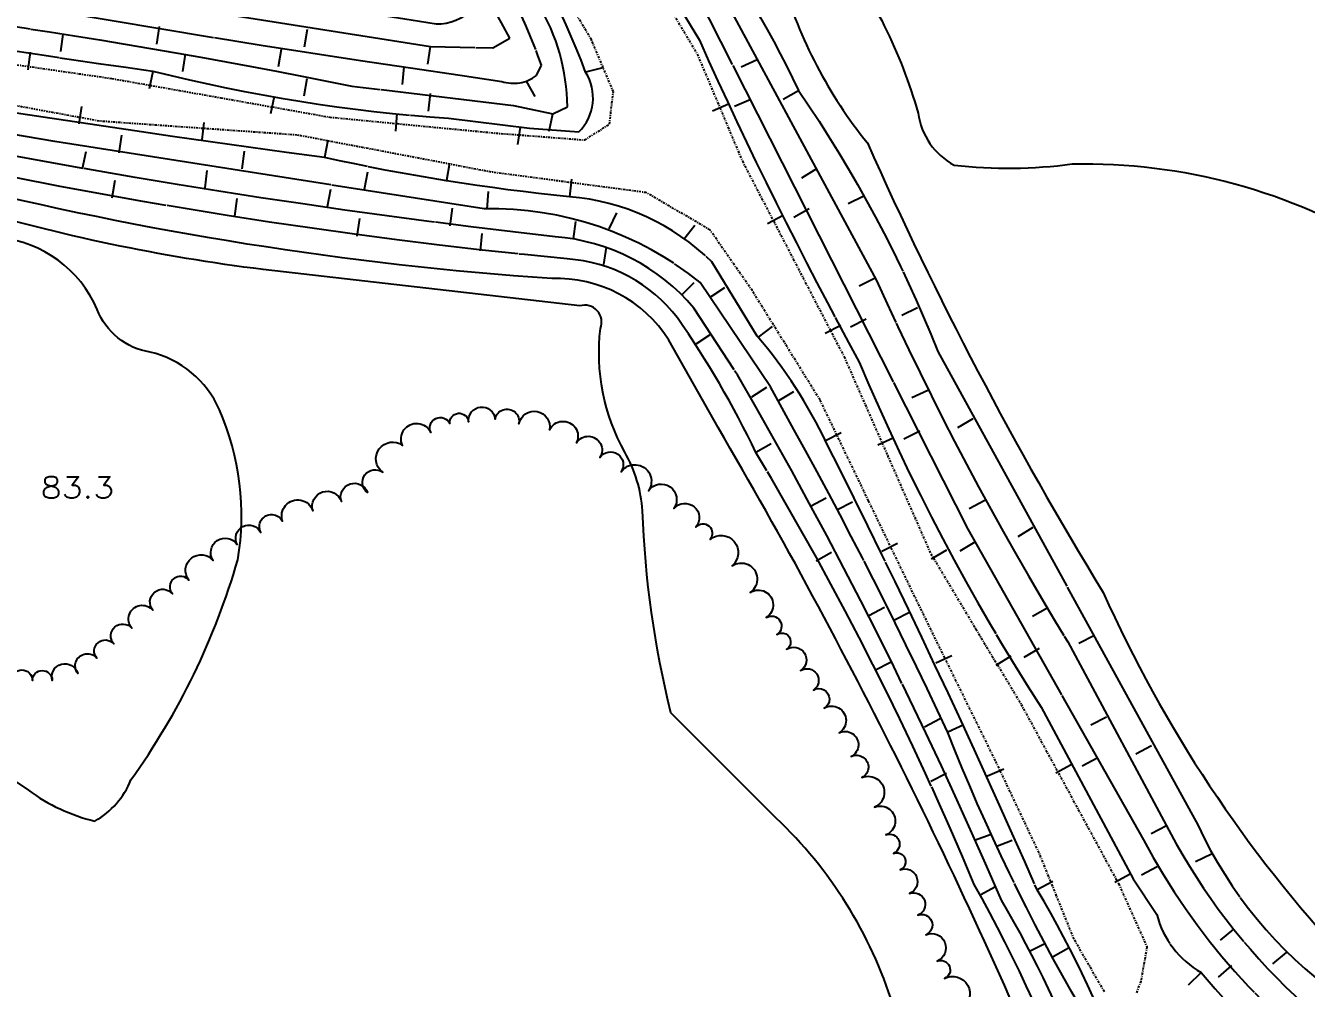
# Model space of a CAD drawing. Header units: feet. Extents: x 1023941 to 1026768, y 90264 to 94497.
# Drawn here: x 1025290.7 to 1025435.2, y 91587.4 to 91696 of the extents above; entities that cross this region are included whole.
import ezdxf
from ezdxf.enums import TextEntityAlignment as Align

# ---------------------------------------------------------------- set-up
doc = ezdxf.new("R2010")
doc.units = ezdxf.units.FT
doc.header["$MEASUREMENT"] = 0
for name, pattern in [('DASHDOT2', [0.5, 0.25, -0.11875, 0.0125, -0.11875]), ('LTP702', [40, 40, 0]), ('LTP706', [40, 40, 0])]:
    doc.linetypes.add(name, pattern=pattern)
for name, color, linetype in [('BRUSH', 9, 'Continuous'), ('CF-DEP_INDX', 11, 'LTP702'), ('CF-DEP_INT', 9, 'LTP706'), ('CF-INTERMED', 9, 'Continuous'), ('DITCH', 9, 'DASHDOT2'), ('SPOTELEV', 9, 'Continuous')]:
    doc.layers.add(name, color=color, linetype=linetype)
doc.styles.add('60', font='simplex.shx', dxfattribs={"width": 1.15, "height": 2.4})

# ---------------------------------------------------------------- blocks, each defined once
blk = doc.blocks.new('DEPRESS')
blk.add_line((0.005859, -0.996094), (0.001953, -0.001953))
blk = doc.blocks.new('DEPRESS2')
blk.add_line((0.005859, -0.996094), (0.001953, -0.001953))

msp = doc.modelspace()

# ---------------------------------------------------------------- linework, layer by layer
at = {"layer": 'BRUSH', "flags": 128}
msp.add_lwpolyline([(1025289.12, 91622.12, -1), (1025291.5, 91622.12, -1), (1025293.74, 91622.11, -1), (1025296.63, 91622.91, -1), (1025298.79, 91624.61, -1), (1025300.68, 91626.25, -1), (1025302.72, 91628.01, -1), (1025305.1, 91630.04, -1), (1025307.31, 91631.88, -1), (1025309.17, 91633.44, -1), (1025311.9, 91635.63, -1), (1025314.6, 91637.44, -1), (1025317.27, 91638.81, -1), (1025319.72, 91640.08, -1), (1025323.16, 91641.24, -1), (1025326.36, 91642.29, -1), (1025329.32, 91643.29, -1), (1025331.03, 91645.6, -1), (1025333.26, 91648.62, -1), (1025336.44, 91650.08, -1), (1025338.6, 91651.07, -1), (1025340.71, 91651.29, -1), (1025343.7, 91651.59, -1), (1025346.4, 91651.06, -1), (1025349.85, 91650.38, -1), (1025352.89, 91648.91, -1), (1025355.54, 91647.26, -1), (1025357.92, 91645.63, -1), (1025361.01, 91643.51, -1), (1025363.88, 91641.52, -1), (1025366.35, 91639.4, -1), (1025367.96, 91638.02, -1), (1025370.44, 91635.04, -1), (1025372.49, 91632.05, -1), (1025374.3, 91629.2, -1), (1025375.5, 91627.3, -1), (1025376.6, 91625.63, -1), (1025378.18, 91623.22, -1), (1025379.62, 91621.03, -1), (1025380.84, 91618.99, -1), (1025382.51, 91616.2, -1), (1025383.88, 91613.53, -1), (1025385.1, 91611.16, -1), (1025386.52, 91607.83, -1), (1025387.8, 91604.7, -1), (1025388.65, 91602.62, -1), (1025389.39, 91600.76, -1), (1025390.46, 91598.09, -1), (1025391.39, 91595.64, -1), (1025392.31, 91593.45, -1), (1025393.57, 91590.46, -1), (1025394.4, 91588.5, -1), (1025396.26, 91585.1, -1)], format="xyb", dxfattribs=at)
at = {"layer": 'CF-DEP_INDX', "elevation": 80, "flags": 128}
for points in [[(1025301.86, 91699.08), (1025336.41, 91693.59), (1025343.46, 91693.43), (1025345.37, 91694.53, 0.022302305), (1025328.93, 91721.79), (1025285.46, 91795.73, 0.018899312), (1025231.45, 91876.97, -0.007585477), (1025176.91, 91962.36)], [(1025271.95, 91877.06, -0.017898943), (1025304.82, 91823.34, -0.028546735), (1025338.88, 91764.38, -0.042330164), (1025355.02, 91735.84, -0.091026461), (1025358.48, 91722.36, 0.067737758), (1025365.28, 91709.79, -0.04574151), (1025377.94, 91688.65, -0.05523161), (1025393.66, 91659.21), (1025423.03, 91605.76, 0.129145282), (1025438.78, 91586.67, 0.046379529), (1025477.46, 91563.92), (1025489.85, 91567.35, -0.087923039), (1025518.45, 91559.88), (1025525.86, 91557.4, -0.161359331), (1025532.98, 91552.03, 0.172733626), (1025541.8, 91545.03, -0.163781521), (1025548.49, 91538.37), (1025550.5, 91534.45, 0.196144276), (1025559.52, 91529.21, -0.189408516), (1025576.66, 91519.8, -0.169505492), (1025582.45, 91486.86, -0.03603737), (1025572.16, 91473.19, -0.074681818), (1025566.96, 91456.57), (1025541.17, 91438.64, 0.081162336), (1025523.39, 91420.54, -0.152124971), (1025511.48, 91411.88, -0.207981433), (1025494.8, 91418.49), (1025488.58, 91424.41, -0.044446413), (1025466.3, 91455.08), (1025464.36, 91458.24)], [(1025459.89, 91465.35), (1025447.87, 91483.14, -0.084887049), (1025436.78, 91506.58, 0.05511632), (1025423.29, 91532.67), (1025415.74, 91552.33), (1025409.87, 91572.4, 0.043801979), (1025397.77, 91599.12, 0.036216787), (1025373.14, 91647.81, 0.039466156), (1025364.28, 91663, 0.21752289), (1025351.85, 91669.64, -0.030106893), (1025275.51, 91681.74), (1025252.91, 91685.77), (1025243.67, 91687.34), (1025239.45, 91688.03, -0.327532999), (1025229.7, 91695.89), (1025228.43, 91700.43), (1025231.26, 91709.11, -0.094095183), (1025254.34, 91707.84), (1025293.59, 91700.57)]]:
    msp.add_lwpolyline(points, format="xyb", dxfattribs=at)
at = {"layer": 'CF-DEP_INT', "flags": 128}
for points, elevation in [([(1025226.6, 91938.13, 0.046663955), (1025239.04, 91919.83, -0.097641293), (1025246.59, 91908.54, 0.033077216), (1025280.02, 91856.62, -0.079840252), (1025299.76, 91827.14), (1025318.32, 91789.48, -0.017792185), (1025340.05, 91753.59, -0.040370994), (1025350.71, 91731.85, 0.047819829), (1025368.72, 91700.57), (1025386.73, 91667.22, 0.03071599), (1025408.31, 91626.46), (1025420.56, 91603.68, 0.162239228), (1025454.38, 91573.01), (1025465.93, 91566.29, 0.044286853), (1025497.75, 91550.07, -0.046558089), (1025539.32, 91524.96), (1025559.65, 91496.14), (1025563.05, 91491.51, -0.10873067), (1025566.08, 91483.19), (1025566.58, 91479.24), (1025567.95, 91470.2), (1025566.87, 91466.32, -0.187221478), (1025556.1, 91453.09), (1025545.15, 91445.27), (1025537.47, 91440.3, 0.101535816), (1025525.39, 91426.99, -0.056795732), (1025515.93, 91416.6, -0.281175852), (1025507.16, 91415.26, -0.15490782), (1025489.26, 91428.8, -0.067342726), (1025470.12, 91453.92, 0.019994451), (1025448.16, 91487.16, -0.077865959), (1025440.63, 91502.47, 0.070182951), (1025428.96, 91529, -0.188566554), (1025424.88, 91534.14, -0.020473449), (1025410.54, 91576.96, 0.044106916), (1025400.84, 91597.33, 0.030134069), (1025371.04, 91656.57), (1025366.14, 91664.11, 0.200072641), (1025350.48, 91672.15, -0.022425091), (1025274.89, 91684.11), (1025238.92, 91690.2), (1025236.04, 91690.72, -0.44562906), (1025233.23, 91706.62, -0.123450583), (1025250.25, 91705.88, 0.014620044), (1025339.78, 91690.37), (1025344.45, 91689.66, 0.245697808), (1025348.37, 91690.31), (1025348.95, 91691.48, 0.081186144), (1025339.9, 91708.1, -0.010236206), (1025285.27, 91800.29, 0.021282168), (1025232.86, 91879.74, -0.012985979), (1025187.66, 91950.79), (1025168.39, 91980.03, 0.021839504), (1025137.16, 92033.06, -0.024409829), (1025096.88, 92093.44, 0.039389275), (1025074.98, 92121.81, -0.095258151), (1025051.47, 92161.72, -0.078363737), (1025047.48, 92186.45, -0.092662355), (1025048.73, 92213.72, 0.022829728), (1025052.17, 92248.88, 0.047475911), (1025060.13, 92292.21), (1025068.49, 92344.97), (1025072.01, 92373.49, -0.159921887), (1025076.7, 92350.71, -0.008828759), (1025066.22, 92247.1, 0.030016614), (1025067.3, 92189.81, 0.134363077), (1025083.64, 92142.88), (1025106.15, 92109.61, -0.038819635), (1025122.59, 92086.16, -0.062628467), (1025140.02, 92065.2, 0.047832643), (1025148.96, 92054.46, -0.078556018), (1025153.9, 92047.83, 0.031310777), (1025180.85, 92006.5), (1025204.4, 91973.49), (1025226.6, 91938.13)], 79), ([(1025249.08, 91898.89), (1025283.02, 91845.84, -0.033119499), (1025317.09, 91784.07), (1025324.59, 91771.47, -0.052911278), (1025349.58, 91727.99, 0.023654536), (1025366.14, 91700.09), (1025397.04, 91639.17), (1025416.86, 91604.13, 0.121015021), (1025440.75, 91577.33), (1025444.23, 91574.66), (1025460.9, 91566.09, 0.089904355), (1025484.66, 91552.59, -0.047339031), (1025510.14, 91539.79, -0.068046594), (1025534.81, 91522.25, -0.101793848), (1025545.59, 91508.06, 0.100751), (1025555.94, 91494.73, -0.216119117), (1025563.51, 91478.38), (1025564.99, 91470.07, -0.223084763), (1025549.74, 91451.8), (1025541.94, 91446.7, 0.187028725), (1025523.09, 91428.32, -0.115144239), (1025511.85, 91417.04, -0.158005692), (1025490.28, 91432.12, -0.083909451), (1025473.48, 91453.52, 0.019948386), (1025448.42, 91491.25, -0.084730492), (1025442.92, 91503.33, 0.06770475), (1025433.42, 91527.4, -0.176427948), (1025427.7, 91533.33), (1025409.86, 91585.07, -0.03731944), (1025394.78, 91616.26, 0.019463098), (1025374.76, 91655.21), (1025366.84, 91667, 0.176916207), (1025342.48, 91675.28), (1025294.05, 91682.88), (1025239.91, 91692.17), (1025236.37, 91692.65), (1025232.39, 91699.53, -0.391033649), (1025239.9, 91704.91), (1025281.98, 91696.95, -0.014787557), (1025327.56, 91689.14), (1025345.79, 91686.94), (1025350.21, 91686), (1025351.86, 91686.81, 0.134614454), (1025348.59, 91698.36, -0.012516976), (1025282.12, 91809.93, 0.026436151), (1025235.79, 91880.25, -0.015923011), (1025189.44, 91953.23), (1025171.35, 91980.33, 0.016413054), (1025141.59, 92031.05, -0.023953818), (1025100.4, 92091.77, 0.057061316), (1025071.98, 92128.58, -0.10573069), (1025050.01, 92177.95, 0.030777543), (1025048.93, 92200.35, 0.030661285), (1025054.32, 92239.56, -0.043373513), (1025059.78, 92269.21), (1025060.7, 92273.3), (1025066.69, 92271.37, 0.069693916), (1025067.28, 92173.69, 0.116746497), (1025090.24, 92129.5, 0.023763043), (1025109.11, 92102.56), (1025118.82, 92087.57, 0.08391188), (1025125.29, 92080.43, -0.033095728), (1025142, 92059), (1025147.97, 92052.56, -0.091701448), (1025153.4, 92044.24, 0.028897169), (1025196.79, 91980.3), (1025232.95, 91923.09, -0.062650094), (1025242.73, 91909.22), (1025249.08, 91898.89)], 78), ([(1025153.45, 92039.46, 0.020112071), (1025194.08, 91979.98), (1025238, 91910.82), (1025257.89, 91879.64, -0.013366042), (1025307.17, 91797.33, -0.038239357), (1025314.86, 91781.1, 0.072952417), (1025321.22, 91769.74, -0.095777721), (1025328.72, 91760.18, -0.015156318), (1025349.15, 91723.51), (1025366.75, 91694.31, 0.01989459), (1025384.8, 91658, 0.043913086), (1025405.32, 91619.09), (1025415.68, 91599.73), (1025418.35, 91595.74, 0.201864467), (1025423.36, 91589.18, 0.12514547), (1025454.23, 91566.58, -0.087939715), (1025461.68, 91560.75), (1025468.22, 91556.54), (1025481.35, 91549.82, -0.145909144), (1025487.89, 91548.04, -0.035426347), (1025517.94, 91531.53), (1025530.27, 91521.52, -0.115078653), (1025543.72, 91505.25, 0.063222319), (1025551.81, 91494.15), (1025558.57, 91486.91), (1025561.27, 91473.35, -0.334994006), (1025552.44, 91456.12, -0.063566326), (1025537.93, 91448.32, 0.09196426), (1025527.94, 91441.92, -0.068123523), (1025513.24, 91420.61, -0.158859105), (1025492.82, 91433.5, -0.086732103), (1025474.06, 91457.67, 0.019554708), (1025451.13, 91491.73, -0.112867126), (1025445.21, 91504.18, 0.071841894), (1025437.65, 91525.37), (1025435.01, 91527.83, -0.194960283), (1025429.5, 91535.28), (1025415.17, 91576.58, 0.048914784), (1025404.87, 91598.5, 0.013782599), (1025381.11, 91648.88, 0.0645943), (1025373.29, 91660.93), (1025368.16, 91669.31, 0.176146876), (1025352.09, 91676.65, -0.030048709), (1025324.46, 91681.09, -0.011221953), (1025256.09, 91691.7), (1025256.19, 91698.88, 0.013043569), (1025305.11, 91690.83, 0.044327436), (1025338.46, 91685.5), (1025347.58, 91684.37), (1025353.16, 91683.97, 0.352411215), (1025353.92, 91690.7, 0.065133909), (1025343.13, 91711.08, -0.014742928), (1025283.22, 91812.64, 0.013100131), (1025256.01, 91857.06, -0.017528941), (1025225.85, 91899.98, -0.017611219), (1025198.68, 91943.41, 0.024296224), (1025174.03, 91981.18, 0.012041625), (1025141.68, 92035.5, -0.031243016), (1025098.34, 92098.96, 0.058657275), (1025076.42, 92127.15, -0.082301479), (1025058.64, 92158.29, 0.136327029), (1025058.47, 92166.8, 0.120703289), (1025053.63, 92174.99, -0.296601743), (1025056.26, 92189.04), (1025060.55, 92202.33), (1025062.13, 92204.91, 0.036621882), (1025065.68, 92169.31, 0.097426811), (1025084.22, 92133.34, -0.038848642), (1025099.61, 92111.41, -0.049836759), (1025116.52, 92086.54, 0.121564482), (1025122.77, 92079.65, -0.049953992), (1025138.93, 92059.69, -0.036229947), (1025153.45, 92039.46)], 77)]:
    msp.add_lwpolyline(points, format="xyb", close=True, dxfattribs=dict(at, elevation=elevation))
at = {"layer": 'CF-INTERMED', "flags": 128}
for points, elevation in [([(1025270.04, 91883.61, -0.01376038), (1025308.35488, 91821.36493, -0.026809644), (1025340.82, 91767.36, -0.025522991), (1025362.95294, 91728.95441), (1025376.12, 91701.1, 0.100575644), (1025385.71, 91682.73, 0.032592074), (1025412.30926, 91632.04217, 0.082682917), (1025439.76, 91590.69), (1025455.04, 91579.43, 0.496759207), (1025460.56014, 91579.88336), (1025498.59, 91595.21), (1025522.15029, 91587.67156, 0.170188609), (1025538.96, 91589.84), (1025546.53, 91593.16, -0.211510829), (1025557.44, 91591.55, 0.147615665), (1025584.27643, 91583.49835, 0.088367993), (1025612.74, 91590.03, -0.048201836), (1025626.72, 91594.68, -0.23655493)], 81), ([(1025289.95762, 91855.94866, 0.02021109), (1025327.15332, 91796.69887, -0.014562394), (1025374.54544, 91714.33566), (1025382.07, 91704.89, -0.09237565), (1025391.43, 91686.09, 0.236883478), (1025395.49, 91680.21, 0.059717154), (1025408.82986, 91680.35101, -0.145808925), (1025444.07, 91670.74, 0.132972963)], 82), ([(1025246.48189, 91712.0297, 0.010227553), (1025337.06, 91696.16, 0.212385073), (1025341.13, 91697.8), (1025282.06625, 91797.04078, 0.012540011)], 81), ([(1025617.56, 91398.4, 0.076754913), (1025605.67, 91394.94, -0.238030903), (1025595.03, 91396.04, -0.106234269), (1025583.94, 91409.49), (1025563.97097, 91445.48134, 0.536280182), (1025559.82444, 91447.0942, 0.051592993), (1025533.36, 91428.13), (1025525.49, 91419.13, -0.113881733), (1025508.78, 91406.79, -0.158894724), (1025482.06, 91427.73, -0.042274634), (1025458.00423, 91463.48779, -0.049926993), (1025436.84648, 91498.79624, 0.041050751), (1025420.16546, 91533.2427, -0.038895658), (1025407.63077, 91572.75152, 0.03338704), (1025368.87, 91650.64), (1025363.32121, 91660.49959, 0.266504489), (1025350.10046, 91667.42004, -0.044377604), (1025281.86, 91678.26)], 81), ([(1025388.59, 91585.52, 0.128460273), (1025375.4, 91606.6), (1025363.55, 91618.48, -0.052705677), (1025360.35, 91641.25, 0.111991981), (1025358.34, 91647.85, -0.155890699), (1025355.5814, 91661.79515, 0.636062522), (1025353.27078, 91664.34792), (1025317.53508, 91668.45047, -0.041985704), (1025283.42, 91675.62)], 82), ([(1025271, 91623.14), (1025291.06, 91609.73, 0.099845331), (1025298.54, 91606.26, 0.173000563), (1025302.62, 91610.91, 0.085667559), (1025314.68, 91635.73, 0.146552353), (1025312.60363, 91652.62867, 0.237741962), (1025304.79208, 91659.13465, -0.266824059), (1025298.81124, 91663.95605, 0.272489696), (1025287.8, 91672.03, 0.027494504)], 83)]:
    msp.add_lwpolyline(points, format="xyb", dxfattribs=dict(at, elevation=elevation))
at = {"layer": 'DITCH'}
for points in [[(1025288.58, 91691.71, 0), (1025300.47, 91689.99, 0), (1025312.78, 91687.81, 0), (1025325.08, 91685.63, 0), (1025343.81, 91683.83, 0), (1025353.81, 91683.06, 0), (1025356.61, 91684.84, 0), (1025357.05, 91688.5, 0), (1025354.58, 91694.36, 0), (1025340.14, 91718.27, 0), (1025325.54, 91742.1, 0), (1025310.93, 91765.93, 0), (1025299.04, 91787.28, 0), (1025287.14, 91808.63, 0)], [(1025357.19, 91708.4, 0), (1025366.52, 91692.72, 0), (1025369.06, 91686.69, 0), (1025371.61, 91680.65, 0), (1025377.35, 91669.62, 0), (1025383.09, 91658.59, 0), (1025387.97, 91647.5, 0), (1025392.85, 91636.41, 0), (1025397.95, 91627.91, 0), (1025403.05, 91619.42, 0), (1025414.06, 91599.17, 0), (1025417.25, 91592.07, 0), (1025416.56, 91588.22, 0), (1025416.03, 91586.83, 0)], [(1025412.45, 91587.01, 0), (1025409.02, 91592.95, 0), (1025407.06, 91597.81, 0), (1025405.09, 91602.67, 0), (1025400.17, 91613.05, 0), (1025395.74, 91622.04, 0), (1025391.32, 91631.03, 0), (1025385.84, 91642.38, 0), (1025380.37, 91653.74, 0), (1025372.73, 91666.05, 0), (1025367.94, 91672.94, 0), (1025360.75, 91677.12, 0), (1025352, 91678.28, 0), (1025343.25, 91679.44, 0), (1025332.31, 91681.53, 0), (1025321.36, 91683.61, 0), (1025310.22, 91684.39, 0), (1025299.07, 91685.18, 0), (1025286.21, 91687.54, 0)]]:
    msp.add_polyline3d(points, dxfattribs=at)

# ---------------------------------------------------------------- block references
at = {"layer": 'CF-DEP_INDX', "yscale": 2, "zscale": 2}
for p, xscale, rotation in [((1025322.55, 91695.54, 80), 2.000000000024167, 350.1932069999857), ((1025336.41, 91693.59, 80), 1.99999999995853, 351.1174379998213), ((1025377.94, 91688.65, 80), 2.000000000022054, 299.788456001195), ((1025300.47, 91676.51, 80), 2.000000000026491, 170.2083780001884), ((1025314.32, 91674.47, 80), 2.00000000000614, 172.1210770000064), ((1025385.32, 91676.78, 80), 2.000000000017146, 295.8035490008093), ((1025328.13, 91672.22, 80), 2.000000000034537, 171.2884250000845), ((1025342.03, 91670.54, 80), 2.000000000021727, 174.7031300000344), ((1025355.94, 91669, 80), 1.999999999992659, 171.1142729998087), ((1025391.38, 91664.16, 80), 1.9999999999931, 295.3076400000659), ((1025366.23, 91659.97, 80), 1.999999999983833, 122.7327699995518), ((1025397.63, 91651.65, 80), 2.000000000025247, 300.424765001439), ((1025373.14, 91647.81, 80), 1.99999999999545, 119.3299149997328), ((1025404.4, 91639.4, 80), 2.000000000013559, 301.2926660005435), ((1025379.92, 91635.57, 80), 2.000000000001718, 119.0783260004517), ((1025411.34, 91627.24, 80), 2.000000000026654, 297.099689001206), ((1025386.54, 91623.23, 80), 2.000000000022775, 116.5655430012002), ((1025417.76, 91614.8, 80), 2.000000000010668, 298.1947230003657), ((1025392.85, 91610.73, 80), 2.000000000012133, 115.7637180008187), ((1025424.53, 91602.57, 80), 1.999999999981866, 295.3616369988269), ((1025398.42, 91597.9, 80), 2.000000000027122, 117.9237130012556), ((1025432.98, 91591.45, 80), 2.000000000009028, 309.4126610002805)]:
    msp.add_blockref('DEPRESS', p, dxfattribs=dict(at, xscale=xscale, rotation=rotation))
at = {"layer": 'CF-DEP_INT', "yscale": 2, "zscale": 2}
for p, xscale, rotation in [((1025294.98, 91695, 78), 2.000000000029279, 351.8259560000581), ((1025305.83, 91695.84, 79), 1.999999999979983, 351.4256359999829), ((1025291.28, 91692.96, 77), 1.999999999987018, 352.1430599999769), ((1025308.79, 91692.73, 78), 1.999999999978673, 350.4221919999453), ((1025319.6, 91693.31, 79), 2.000000000049339, 349.8562020002825), ((1025373.29, 91692.14, 79), 2.000000000007881, 294.6987700001778), ((1025305.11, 91690.83, 77), 2.000000000056124, 348.3119990001283), ((1025333.44, 91691.29, 79), 1.999999999948204, 354.6308859997079), ((1025353.92, 91690.7, 77), 2.000000000001656, 103.7768970002302), ((1025322.52, 91690, 78), 1.99999999995056, 349.1861759997221), ((1025347.25, 91689.7, 79), 2.000000000044548, 28.9167279994627), ((1025318.82, 91688, 77), 1.99999999998963, 348.061451999905), ((1025336.4, 91688.29, 78), 1.999999999986492, 353.8385909997978), ((1025372.56, 91687.67, 78), 1.999999999975451, 293.0637789986867), ((1025296.73, 91684.87, 77), 1.999999999986098, 170.2128220001059), ((1025370.05, 91687.13, 77), 1.999999999983513, 292.970902998986), ((1025310.61, 91683.06, 77), 1.999999999950017, 172.9454819999574), ((1025332.66, 91686.05, 77), 1.999999999976399, 355.8013549997576), ((1025350.21, 91686, 78), 2.000000000054077, 347.9400340002301), ((1025301.27, 91681.61, 78), 1.999999999984025, 171.634945000089), ((1025346.57, 91684.52, 77), 1.999999999977102, 351.2232419997832), ((1025324.46, 91681.09, 77), 2.00000000000913, 168.894482000001), ((1025297.12, 91679.79, 79), 2.000000000003041, 167.5168600001129), ((1025315.15, 91679.81, 78), 1.999999999950204, 172.8903319996342), ((1025338.21, 91678.48, 77), 2.000000000031247, 169.1972419999906), ((1025310.95, 91677.65, 79), 1.99999999995412, 172.4666249996561), ((1025328.95, 91677.47, 78), 1.999999999976767, 169.0835359997095), ((1025379.99, 91679.86, 79), 1.999999999998016, 301.5885359997419), ((1025352.09, 91676.65, 77), 2.000000000031739, 173.2070610000959), ((1025324.78, 91675.51, 79), 1.999999999984748, 169.4366089998558), ((1025342.77, 91675.25, 78), 1.99999999999066, 174.7441269999149), ((1025338.61, 91673.38, 79), 1.999999999958394, 172.2480529998963), ((1025356.53, 91673.05, 78), 2.000000000045451, 153.877389000485), ((1025379.15, 91675.33, 78), 1.999999999997681, 298.8313669998583), ((1025352.53, 91671.89, 79), 1.999999999952136, 172.8176659997328), ((1025365.01, 91671.84, 77), 1.999999999998072, 141.111942999866), ((1025376.21, 91674.57, 77), 2.000000000026116, 298.1203200013182), ((1025386.58, 91667.52, 79), 1.999999999983782, 296.3849479988472), ((1025364.72, 91665.54, 79), 1.999999999996317, 134.6414999997623), ((1025367.92, 91665.3, 78), 2.00000000001901, 122.3963420010414), ((1025373.37, 91660.82, 77), 1.9999999999861, 126.8603049992091), ((1025382.71, 91662.17, 77), 2.000000000020685, 296.6185310010467), ((1025385.58, 91662.9, 78), 2.000000000008331, 296.4038490008865), ((1025372.65, 91654.05, 79), 1.999999999979339, 122.4935859991722), ((1025375.68, 91653.65, 78), 2.000000000014961, 120.5920700003416), ((1025392.54, 91654.85, 79), 1.999999999997089, 294.8168099998711), ((1025391.61, 91650.26, 78), 1.999999999996068, 296.9615229993632), ((1025380.99, 91649.12, 77), 2.00000000002013, 116.8463890009852), ((1025388.69, 91649.52, 77), 2.000000000011285, 294.9378010003893), ((1025379.3, 91641.73, 79), 2.000000000001552, 117.7818329996614), ((1025382.26, 91641.3, 78), 2.000000000017847, 117.2096280011644), ((1025398.98, 91642.43, 79), 2.000000000007666, 296.8845750003553), ((1025387.33, 91636.64, 77), 1.999999999998364, 116.5341909998274), ((1025397.88, 91637.75, 78), 2.000000000008505, 300.7303160007685), ((1025394.67, 91636.86, 77), 2.000000000009035, 300.4247800004532), ((1025385.87, 91629.38, 79), 2.000000000001293, 117.9401010001661), ((1025406.07, 91630.36, 79), 2.000000000007545, 299.9897500005155), ((1025388.68, 91628.86, 78), 1.999999999982138, 117.1912269988177), ((1025405.11, 91625.76, 78), 2.000000000002832, 300.6062399997836), ((1025393.43, 91624.04, 77), 2.00000000001483, 115.0122800010776), ((1025401.94, 91624.9, 77), 1.999999999999291, 301.5216940002022), ((1025392.15, 91616.86, 79), 1.999999999999015, 116.793936000096), ((1025394.78, 91616.26, 78), 2.000000000012788, 115.3441470010273), ((1025412.7, 91618.03, 79), 2.000000000011083, 297.2063790006541), ((1025408.72, 91612.65, 77), 1.999999999990174, 297.8212109993937), ((1025411.71, 91613.42, 78), 1.999999999980512, 297.3949439986727), ((1025399.27, 91611.32, 77), 2.000000000008906, 113.5831630010184), ((1025419.47, 91605.78, 79), 2.000000000018488, 297.4947840009506), ((1025397.8, 91604.07, 79), 1.999999999995157, 109.9167999992233), ((1025400.19, 91603.36, 78), 1.999999999992067, 110.6630689995565), ((1025418.41, 91601.13, 78), 1.999999999974239, 297.247080998673), ((1025415.35, 91600.33, 77), 2.000000000010037, 298.689178000116), ((1025404.87, 91598.5, 77), 1.999999999996999, 117.5038139997773), ((1025427.07, 91594.09, 79), 1.999999999964147, 309.1181539988239), ((1025403.94, 91591.51, 79), 1.999999999976631, 116.2767259990924), ((1025406.65, 91590.95, 78), 2.000000000024576, 119.2569330013746), ((1025426.83, 91589.98, 78), 2.000000000018821, 310.9080680004207), ((1025423.36, 91589.18, 77), 2.000000000004396, 314.3292460002963)]:
    msp.add_blockref('DEPRESS2', p, dxfattribs=dict(at, xscale=xscale, rotation=rotation))

# ---------------------------------------------------------------- texts
at = {"layer": 'SPOTELEV', "style": '60', "width": 1.15}
msp.add_text('83.3', height=2.4, dxfattribs=at).set_placement((1025296.59, 91643.86), align=Align.MIDDLE_CENTER)

doc.saveas('drawing.dxf')
